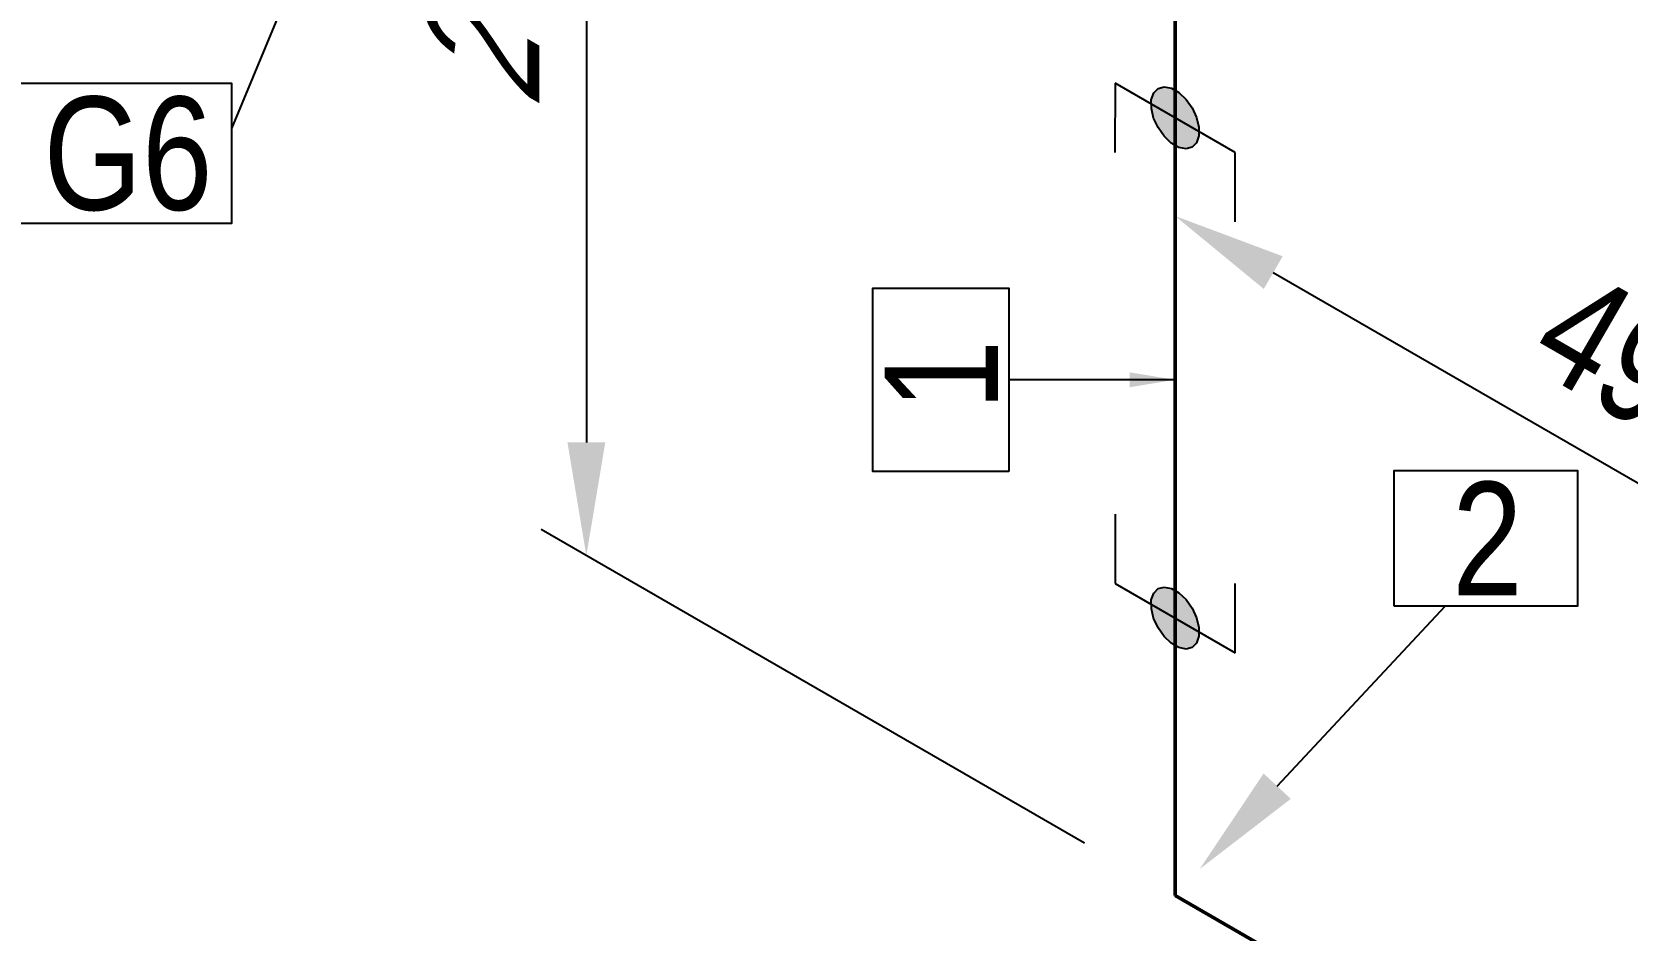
# Model space of a CAD drawing. Header units: millimetres. Extents: x 0 to 594, y 0 to 420.
# Drawn here: x 174.94 to 210.14, y 328.99 to 348.82 of the extents above; entities that cross this region are included whole.
import ezdxf
from ezdxf import colors
from ezdxf.entities.mleader import LeaderData, LeaderLine
from ezdxf.enums import TextEntityAlignment as Align
from ezdxf.math import Vec2, Vec3

# ---------------------------------------------------------------- set-up
doc = ezdxf.new("R2010")
doc.units = ezdxf.units.MM
doc.header["$LTSCALE"] = 0.25
for name, color, linetype in [('용접', 1, 'Continuous'), ('주석', 7, 'Continuous'), ('치수', 1, 'Continuous')]:
    doc.layers.add(name, color=color, linetype=linetype)
doc.layers.add('파이프 작은 보어', color=30, linetype='Continuous', lineweight=50)
doc.styles.add('AdskIsoAnnotation', font='arial.ttf', dxfattribs={"width": 0.8, "height": 1})
doc.styles.add('AdskIsoMetric', font='arial.ttf', dxfattribs={"width": 0.8, "height": 2.5})
doc.styles.add('AdskIsoMetric-30', font='arial.ttf', dxfattribs={"width": 0.8, "height": 2.5})
doc.styles.add('AdskIsoMetric30', font='arial.ttf', dxfattribs={"width": 0.8, "oblique": 30, "height": 2.5})
doc.styles.get("Standard").update_dxf_attribs({"font": 'arial.ttf'})
doc.dimstyles.new('AdskIsoMetric', dxfattribs={"dimtxt": 2.5, "dimasz": 2.5, "dimexe": 1, "dimexo": 2, "dimgap": 0.8, "dimtad": 1, "dimdec": 0, "dimrnd": 1, "dimzin": 0, "dimdsep": 46, "dimtxsty": 'AdskIsoMetric', "dimcen": 0, "dimclrt": 7, "dimadec": 0, "dimazin": 0, "dimtfac": 1, "dimtdec": 0, "dimtmove": 1, "dimatfit": 3, "dimfxl": 0, "dimfrac": 2, "dimtolj": 1, "dimtzin": 0, "dimarcsym": 0})

# ---------------------------------------------------------------- blocks, each defined once
blk = doc.blocks.new('*D84')
at = {"layer": 'Defpoints', "color": 0}
for p in [(220.417, 333.066), (200.166, 329.758), (220.417, 318.066)]:
    blk.add_point(p, dxfattribs=at)
at = {"layer": '치수', "color": 0, "lineweight": -2}
for p, q in [((202.331, 343.508), (218.252, 334.316)), ((220.417, 320.376), (220.417, 334.221))]:
    blk.add_line(p, q, dxfattribs=at)
at = {"layer": '치수', "color": 0}
for points in [[(202.54, 343.869), (202.123, 343.147), (200.166, 344.758)], [(218.46, 334.677), (218.044, 333.956), (220.417, 333.066)]]:
    blk.add_solid(points, dxfattribs=at)
at = {"layer": '치수', "color": 7, "insert": (210.512, 341.402), "char_height": 2.5, "attachment_point": 5, "rotation": 330, "style": 'AdskIsoMetric-30'}
blk.add_mtext('\\A1;499', dxfattribs=at)
blk = doc.blocks.new('*D85')
at = {"layer": 'Defpoints', "color": 0}
for p in [(200.166, 353.049), (187.176, 337.258), (200.166, 329.758)]:
    blk.add_point(p, dxfattribs=at)
at = {"layer": '치수', "color": 0, "lineweight": -2}
for p, q in [((187.176, 358.049), (187.176, 339.758)), ((198.166, 330.913), (186.176, 337.836))]:
    blk.add_line(p, q, dxfattribs=at)
at = {"layer": '치수', "color": 0}
for points in [[(186.759, 358.049), (187.593, 358.049), (187.176, 360.549)], [(186.759, 339.758), (187.593, 339.758), (187.176, 337.258)]]:
    blk.add_solid(points, dxfattribs=at)
at = {"layer": '치수', "color": 7, "insert": (184.91, 350.212), "char_height": 2.5, "attachment_point": 5, "rotation": 90, "style": 'AdskIsoMetric30'}
blk.add_mtext('\\A1;2057', dxfattribs=at)
blk = doc.blocks.new('엘보우-5-Iso2DSkew180')
at = {"color": 0, "linetype": 'ByBlock', "lineweight": -2, "extrusion": (-0.707107, -0.408248, 0.57735)}
for p, q in [((0, 6.124), (0, 0)), ((0, 0), (5.303, -3.062)), ((0, 0), (0, 0))]:
    blk.add_line(p, q, dxfattribs=at)
blk = doc.blocks.new('엘보우-21-Iso2DSkew90')
at = {"color": 0, "linetype": 'ByBlock', "lineweight": -2, "extrusion": (0.707107, 0.408248, -0.57735)}
for p, q in [((-5.303, 3.062), (0, 0)), ((0, 0), (0, -6.124)), ((0, 0), (0, 0))]:
    blk.add_line(p, q, dxfattribs=at)
blk = doc.blocks.new('SocketWeld-2-IsoLeft')
blk.add_hatch(color=256).paths.add_polyline_path([(0.0405, 0.017), (0.0406, 0.0168), (0.0407, 0.0166), (0.0409, 0.0165), (0.041, 0.0163), (0.0412, 0.0161), (0.0413, 0.016), (0.0415, 0.0158), (0.0416, 0.0157), (0.0418, 0.0155), (0.0419, 0.0153), (0.042, 0.0152), (0.0422, 0.015), (0.0423, 0.0148), (0.0425, 0.0147), (0.0426, 0.0145), (0.0428, 0.0143), (0.0429, 0.0142), (0.0431, 0.014), (0.0432, 0.0138), (0.0433, 0.0137), (0.0435, 0.0135), (0.0436, 0.0134), (0.0438, 0.0132), (0.0439, 0.013), (0.0441, 0.0129), (0.0442, 0.0127), (0.0444, 0.0125), (0.0445, 0.0124), (0.0447, 0.0122), (0.0448, 0.012), (0.0449, 0.0119), (0.0451, 0.0117), (0.0452, 0.0115), (0.0454, 0.0114), (0.0455, 0.0112), (0.0457, 0.0111), (0.0458, 0.0109), (0.046, 0.0107), (0.0461, 0.0106), (0.0462, 0.0104), (0.0464, 0.0102), (0.0465, 0.0101), (0.0467, 0.0099), (0.0468, 0.0097), (0.047, 0.0096), (0.0471, 0.0094), (0.0473, 0.0092), (0.0474, 0.0091), (0.0476, 0.0089), (0.0476, 0.0089), (0.0476, 0.0087), (0.0477, 0.0086), (0.0477, 0.0084), (0.0478, 0.0082), (0.0478, 0.008), (0.0479, 0.0078), (0.0479, 0.0076), (0.048, 0.0075), (0.048, 0.0073), (0.0481, 0.0071), (0.0481, 0.0069), (0.0482, 0.0067), (0.0482, 0.0066), (0.0483, 0.0064), (0.0483, 0.0062), (0.0484, 0.006), (0.0484, 0.0058), (0.0485, 0.0056), (0.0485, 0.0055), (0.0486, 0.0053), (0.0486, 0.0051), (0.0487, 0.0049), (0.0487, 0.0047), (0.0488, 0.0046), (0.0488, 0.0044), (0.0489, 0.0042), (0.0489, 0.004), (0.049, 0.0038), (0.049, 0.0036), (0.0491, 0.0035), (0.0491, 0.0033), (0.0492, 0.0031), (0.0492, 0.0029), (0.0493, 0.0027), (0.0493, 0.0025), (0.0494, 0.0024), (0.0494, 0.0022), (0.0495, 0.002), (0.0495, 0.0018), (0.0496, 0.0016), (0.0496, 0.0015), (0.0497, 0.0013), (0.0497, 0.0011), (0.0498, 0.0009), (0.0498, 0.0007), (0.0499, 0.0005), (0.0499, 0.0004), (0.05, 0.0002), (0.05, 0), (0.05, 0), (0.05, -0.0002), (0.0499, -0.0004), (0.0499, -0.0005), (0.0498, -0.0007), (0.0498, -0.0009), (0.0497, -0.0011), (0.0497, -0.0013), (0.0496, -0.0015), (0.0496, -0.0016), (0.0495, -0.0018), (0.0495, -0.002), (0.0494, -0.0022), (0.0494, -0.0024), (0.0493, -0.0025), (0.0493, -0.0027), (0.0492, -0.0029), (0.0492, -0.0031), (0.0491, -0.0033), (0.0491, -0.0035), (0.049, -0.0036), (0.049, -0.0038), (0.0489, -0.004), (0.0489, -0.0042), (0.0488, -0.0044), (0.0488, -0.0046), (0.0487, -0.0047), (0.0487, -0.0049), (0.0486, -0.0051), (0.0486, -0.0053), (0.0485, -0.0055), (0.0485, -0.0056), (0.0484, -0.0058), (0.0484, -0.006), (0.0483, -0.0062), (0.0483, -0.0064), (0.0482, -0.0066), (0.0482, -0.0067), (0.0481, -0.0069), (0.0481, -0.0071), (0.048, -0.0073), (0.048, -0.0075), (0.0479, -0.0076), (0.0479, -0.0078), (0.0478, -0.008), (0.0478, -0.0082), (0.0477, -0.0084), (0.0477, -0.0086), (0.0476, -0.0087), (0.0476, -0.0089), (0.0476, -0.0089), (0.0474, -0.0091), (0.0473, -0.0092), (0.0471, -0.0094), (0.047, -0.0096), (0.0468, -0.0097), (0.0467, -0.0099), (0.0465, -0.0101), (0.0464, -0.0102), (0.0462, -0.0104), (0.0461, -0.0106), (0.046, -0.0107), (0.0458, -0.0109), (0.0457, -0.0111), (0.0455, -0.0112), (0.0454, -0.0114), (0.0452, -0.0115), (0.0451, -0.0117), (0.0449, -0.0119), (0.0448, -0.012), (0.0447, -0.0122), (0.0445, -0.0124), (0.0444, -0.0125), (0.0442, -0.0127), (0.0441, -0.0129), (0.0439, -0.013), (0.0438, -0.0132), (0.0436, -0.0134), (0.0435, -0.0135), (0.0433, -0.0137), (0.0432, -0.0138), (0.0431, -0.014), (0.0429, -0.0142), (0.0428, -0.0143), (0.0426, -0.0145), (0.0425, -0.0147), (0.0423, -0.0148), (0.0422, -0.015), (0.042, -0.0152), (0.0419, -0.0153), (0.0418, -0.0155), (0.0416, -0.0157), (0.0415, -0.0158), (0.0413, -0.016), (0.0412, -0.0161), (0.041, -0.0163), (0.0409, -0.0165), (0.0407, -0.0166), (0.0406, -0.0168), (0.0405, -0.017), (0.0405, -0.017), (0.0402, -0.0171), (0.04, -0.0172), (0.0398, -0.0174), (0.0395, -0.0175), (0.0393, -0.0176), (0.0391, -0.0177), (0.0389, -0.0179), (0.0386, -0.018), (0.0384, -0.0181), (0.0382, -0.0183), (0.038, -0.0184), (0.0377, -0.0185), (0.0375, -0.0187), (0.0373, -0.0188), (0.0371, -0.0189), (0.0368, -0.0191), (0.0366, -0.0192), (0.0364, -0.0193), (0.0362, -0.0194), (0.0359, -0.0196), (0.0357, -0.0197), (0.0355, -0.0198), (0.0353, -0.02), (0.035, -0.0201), (0.0348, -0.0202), (0.0346, -0.0204), (0.0344, -0.0205), (0.0341, -0.0206), (0.0339, -0.0207), (0.0337, -0.0209), (0.0335, -0.021), (0.0332, -0.0211), (0.033, -0.0213), (0.0328, -0.0214), (0.0325, -0.0215), (0.0323, -0.0217), (0.0321, -0.0218), (0.0319, -0.0219), (0.0316, -0.0221), (0.0314, -0.0222), (0.0312, -0.0223), (0.031, -0.0224), (0.0307, -0.0226), (0.0305, -0.0227), (0.0303, -0.0228), (0.0301, -0.023), (0.0298, -0.0231), (0.0296, -0.0232), (0.0294, -0.0234), (0.0294, -0.0234), (0.0291, -0.0234), (0.0288, -0.0235), (0.0285, -0.0236), (0.0283, -0.0237), (0.028, -0.0238), (0.0277, -0.0239), (0.0274, -0.0239), (0.0271, -0.024), (0.0268, -0.0241), (0.0265, -0.0242), (0.0263, -0.0243), (0.026, -0.0244), (0.0257, -0.0244), (0.0254, -0.0245), (0.0251, -0.0246), (0.0248, -0.0247), (0.0246, -0.0248), (0.0243, -0.0249), (0.024, -0.0249), (0.0237, -0.025), (0.0234, -0.0251), (0.0231, -0.0252), (0.0228, -0.0253), (0.0226, -0.0254), (0.0223, -0.0254), (0.022, -0.0255), (0.0217, -0.0256), (0.0214, -0.0257), (0.0211, -0.0258), (0.0209, -0.0259), (0.0206, -0.0259), (0.0203, -0.026), (0.02, -0.0261), (0.0197, -0.0262), (0.0194, -0.0263), (0.0191, -0.0264), (0.0189, -0.0265), (0.0186, -0.0265), (0.0183, -0.0266), (0.018, -0.0267), (0.0177, -0.0268), (0.0174, -0.0269), (0.0172, -0.027), (0.0169, -0.027), (0.0166, -0.0271), (0.0163, -0.0272), (0.016, -0.0273), (0.0157, -0.0274), (0.0155, -0.0275), (0.0155, -0.0275), (0.0151, -0.0275), (0.0148, -0.0275), (0.0145, -0.0275), (0.0142, -0.0276), (0.0139, -0.0276), (0.0136, -0.0276), (0.0132, -0.0277), (0.0129, -0.0277), (0.0126, -0.0277), (0.0123, -0.0277), (0.012, -0.0278), (0.0117, -0.0278), (0.0114, -0.0278), (0.011, -0.0279), (0.0107, -0.0279), (0.0104, -0.0279), (0.0101, -0.0279), (0.0098, -0.028), (0.0095, -0.028), (0.0091, -0.028), (0.0088, -0.0281), (0.0085, -0.0281), (0.0082, -0.0281), (0.0079, -0.0281), (0.0076, -0.0282), (0.0073, -0.0282), (0.0069, -0.0282), (0.0066, -0.0283), (0.0063, -0.0283), (0.006, -0.0283), (0.0057, -0.0283), (0.0054, -0.0284), (0.005, -0.0284), (0.0047, -0.0284), (0.0044, -0.0285), (0.0041, -0.0285), (0.0038, -0.0285), (0.0035, -0.0286), (0.0032, -0.0286), (0.0028, -0.0286), (0.0025, -0.0286), (0.0022, -0.0287), (0.0019, -0.0287), (0.0016, -0.0287), (0.0013, -0.0288), (0.0009, -0.0288), (0.0006, -0.0288), (0.0003, -0.0288), (0, -0.0289), (0, -0.0289), (-0.0003, -0.0288), (-0.0006, -0.0288), (-0.0009, -0.0288), (-0.0013, -0.0288), (-0.0016, -0.0287), (-0.0019, -0.0287), (-0.0022, -0.0287), (-0.0025, -0.0286), (-0.0028, -0.0286), (-0.0032, -0.0286), (-0.0035, -0.0286), (-0.0038, -0.0285), (-0.0041, -0.0285), (-0.0044, -0.0285), (-0.0047, -0.0284), (-0.005, -0.0284), (-0.0054, -0.0284), (-0.0057, -0.0283), (-0.006, -0.0283), (-0.0063, -0.0283), (-0.0066, -0.0283), (-0.0069, -0.0282), (-0.0073, -0.0282), (-0.0076, -0.0282), (-0.0079, -0.0281), (-0.0082, -0.0281), (-0.0085, -0.0281), (-0.0088, -0.0281), (-0.0091, -0.028), (-0.0095, -0.028), (-0.0098, -0.028), (-0.0101, -0.0279), (-0.0104, -0.0279), (-0.0107, -0.0279), (-0.011, -0.0279), (-0.0114, -0.0278), (-0.0117, -0.0278), (-0.012, -0.0278), (-0.0123, -0.0277), (-0.0126, -0.0277), (-0.0129, -0.0277), (-0.0132, -0.0277), (-0.0136, -0.0276), (-0.0139, -0.0276), (-0.0142, -0.0276), (-0.0145, -0.0275), (-0.0148, -0.0275), (-0.0151, -0.0275), (-0.0155, -0.0275), (-0.0155, -0.0275), (-0.0157, -0.0274), (-0.016, -0.0273), (-0.0163, -0.0272), (-0.0166, -0.0271), (-0.0169, -0.027), (-0.0172, -0.027), (-0.0174, -0.0269), (-0.0177, -0.0268), (-0.018, -0.0267), (-0.0183, -0.0266), (-0.0186, -0.0265), (-0.0189, -0.0265), (-0.0191, -0.0264), (-0.0194, -0.0263), (-0.0197, -0.0262), (-0.02, -0.0261), (-0.0203, -0.026), (-0.0206, -0.0259), (-0.0209, -0.0259), (-0.0211, -0.0258), (-0.0214, -0.0257), (-0.0217, -0.0256), (-0.022, -0.0255), (-0.0223, -0.0254), (-0.0226, -0.0254), (-0.0228, -0.0253), (-0.0231, -0.0252), (-0.0234, -0.0251), (-0.0237, -0.025), (-0.024, -0.0249), (-0.0243, -0.0249), (-0.0246, -0.0248), (-0.0248, -0.0247), (-0.0251, -0.0246), (-0.0254, -0.0245), (-0.0257, -0.0244), (-0.026, -0.0244), (-0.0263, -0.0243), (-0.0265, -0.0242), (-0.0268, -0.0241), (-0.0271, -0.024), (-0.0274, -0.0239), (-0.0277, -0.0239), (-0.028, -0.0238), (-0.0283, -0.0237), (-0.0285, -0.0236), (-0.0288, -0.0235), (-0.0291, -0.0234), (-0.0294, -0.0234), (-0.0294, -0.0234), (-0.0296, -0.0232), (-0.0298, -0.0231), (-0.0301, -0.023), (-0.0303, -0.0228), (-0.0305, -0.0227), (-0.0307, -0.0226), (-0.031, -0.0224), (-0.0312, -0.0223), (-0.0314, -0.0222), (-0.0316, -0.0221), (-0.0319, -0.0219), (-0.0321, -0.0218), (-0.0323, -0.0217), (-0.0325, -0.0215), (-0.0328, -0.0214), (-0.033, -0.0213), (-0.0332, -0.0211), (-0.0335, -0.021), (-0.0337, -0.0209), (-0.0339, -0.0207), (-0.0341, -0.0206), (-0.0344, -0.0205), (-0.0346, -0.0204), (-0.0348, -0.0202), (-0.035, -0.0201), (-0.0353, -0.02), (-0.0355, -0.0198), (-0.0357, -0.0197), (-0.0359, -0.0196), (-0.0362, -0.0194), (-0.0364, -0.0193), (-0.0366, -0.0192), (-0.0368, -0.0191), (-0.0371, -0.0189), (-0.0373, -0.0188), (-0.0375, -0.0187), (-0.0377, -0.0185), (-0.038, -0.0184), (-0.0382, -0.0183), (-0.0384, -0.0181), (-0.0386, -0.018), (-0.0389, -0.0179), (-0.0391, -0.0177), (-0.0393, -0.0176), (-0.0395, -0.0175), (-0.0398, -0.0174), (-0.04, -0.0172), (-0.0402, -0.0171), (-0.0405, -0.017), (-0.0405, -0.017), (-0.0406, -0.0168), (-0.0407, -0.0166), (-0.0409, -0.0165), (-0.041, -0.0163), (-0.0412, -0.0161), (-0.0413, -0.016), (-0.0415, -0.0158), (-0.0416, -0.0157), (-0.0418, -0.0155), (-0.0419, -0.0153), (-0.042, -0.0152), (-0.0422, -0.015), (-0.0423, -0.0148), (-0.0425, -0.0147), (-0.0426, -0.0145), (-0.0428, -0.0143), (-0.0429, -0.0142), (-0.0431, -0.014), (-0.0432, -0.0138), (-0.0433, -0.0137), (-0.0435, -0.0135), (-0.0436, -0.0134), (-0.0438, -0.0132), (-0.0439, -0.013), (-0.0441, -0.0129), (-0.0442, -0.0127), (-0.0444, -0.0125), (-0.0445, -0.0124), (-0.0447, -0.0122), (-0.0448, -0.012), (-0.0449, -0.0119), (-0.0451, -0.0117), (-0.0452, -0.0115), (-0.0454, -0.0114), (-0.0455, -0.0112), (-0.0457, -0.0111), (-0.0458, -0.0109), (-0.046, -0.0107), (-0.0461, -0.0106), (-0.0462, -0.0104), (-0.0464, -0.0102), (-0.0465, -0.0101), (-0.0467, -0.0099), (-0.0468, -0.0097), (-0.047, -0.0096), (-0.0471, -0.0094), (-0.0473, -0.0092), (-0.0474, -0.0091), (-0.0476, -0.0089), (-0.0476, -0.0089), (-0.0476, -0.0087), (-0.0477, -0.0086), (-0.0477, -0.0084), (-0.0478, -0.0082), (-0.0478, -0.008), (-0.0479, -0.0078), (-0.0479, -0.0076), (-0.048, -0.0075), (-0.048, -0.0073), (-0.0481, -0.0071), (-0.0481, -0.0069), (-0.0482, -0.0067), (-0.0482, -0.0066), (-0.0483, -0.0064), (-0.0483, -0.0062), (-0.0484, -0.006), (-0.0484, -0.0058), (-0.0485, -0.0056), (-0.0485, -0.0055), (-0.0486, -0.0053), (-0.0486, -0.0051), (-0.0487, -0.0049), (-0.0487, -0.0047), (-0.0488, -0.0046), (-0.0488, -0.0044), (-0.0489, -0.0042), (-0.0489, -0.004), (-0.049, -0.0038), (-0.049, -0.0036), (-0.0491, -0.0035), (-0.0491, -0.0033), (-0.0492, -0.0031), (-0.0492, -0.0029), (-0.0493, -0.0027), (-0.0493, -0.0025), (-0.0494, -0.0024), (-0.0494, -0.0022), (-0.0495, -0.002), (-0.0495, -0.0018), (-0.0496, -0.0016), (-0.0496, -0.0015), (-0.0497, -0.0013), (-0.0497, -0.0011), (-0.0498, -0.0009), (-0.0498, -0.0007), (-0.0499, -0.0005), (-0.0499, -0.0004), (-0.05, -0.0002), (-0.05, 0), (-0.05, 0), (-0.05, 0.0002), (-0.0499, 0.0004), (-0.0499, 0.0005), (-0.0498, 0.0007), (-0.0498, 0.0009), (-0.0497, 0.0011), (-0.0497, 0.0013), (-0.0496, 0.0015), (-0.0496, 0.0016), (-0.0495, 0.0018), (-0.0495, 0.002), (-0.0494, 0.0022), (-0.0494, 0.0024), (-0.0493, 0.0025), (-0.0493, 0.0027), (-0.0492, 0.0029), (-0.0492, 0.0031), (-0.0491, 0.0033), (-0.0491, 0.0035), (-0.049, 0.0036), (-0.049, 0.0038), (-0.0489, 0.004), (-0.0489, 0.0042), (-0.0488, 0.0044), (-0.0488, 0.0046), (-0.0487, 0.0047), (-0.0487, 0.0049), (-0.0486, 0.0051), (-0.0486, 0.0053), (-0.0485, 0.0055), (-0.0485, 0.0056), (-0.0484, 0.0058), (-0.0484, 0.006), (-0.0483, 0.0062), (-0.0483, 0.0064), (-0.0482, 0.0066), (-0.0482, 0.0067), (-0.0481, 0.0069), (-0.0481, 0.0071), (-0.048, 0.0073), (-0.048, 0.0075), (-0.0479, 0.0076), (-0.0479, 0.0078), (-0.0478, 0.008), (-0.0478, 0.0082), (-0.0477, 0.0084), (-0.0477, 0.0086), (-0.0476, 0.0087), (-0.0476, 0.0089), (-0.0476, 0.0089), (-0.0474, 0.0091), (-0.0473, 0.0092), (-0.0471, 0.0094), (-0.047, 0.0096), (-0.0468, 0.0097), (-0.0467, 0.0099), (-0.0465, 0.0101), (-0.0464, 0.0102), (-0.0462, 0.0104), (-0.0461, 0.0106), (-0.046, 0.0107), (-0.0458, 0.0109), (-0.0457, 0.0111), (-0.0455, 0.0112), (-0.0454, 0.0114), (-0.0452, 0.0115), (-0.0451, 0.0117), (-0.0449, 0.0119), (-0.0448, 0.012), (-0.0447, 0.0122), (-0.0445, 0.0124), (-0.0444, 0.0125), (-0.0442, 0.0127), (-0.0441, 0.0129), (-0.0439, 0.013), (-0.0438, 0.0132), (-0.0436, 0.0134), (-0.0435, 0.0135), (-0.0433, 0.0137), (-0.0432, 0.0138), (-0.0431, 0.014), (-0.0429, 0.0142), (-0.0428, 0.0143), (-0.0426, 0.0145), (-0.0425, 0.0147), (-0.0423, 0.0148), (-0.0422, 0.015), (-0.042, 0.0152), (-0.0419, 0.0153), (-0.0418, 0.0155), (-0.0416, 0.0157), (-0.0415, 0.0158), (-0.0413, 0.016), (-0.0412, 0.0161), (-0.041, 0.0163), (-0.0409, 0.0165), (-0.0407, 0.0166), (-0.0406, 0.0168), (-0.0405, 0.017), (-0.0405, 0.017), (-0.0402, 0.0171), (-0.04, 0.0172), (-0.0398, 0.0174), (-0.0395, 0.0175), (-0.0393, 0.0176), (-0.0391, 0.0177), (-0.0389, 0.0179), (-0.0386, 0.018), (-0.0384, 0.0181), (-0.0382, 0.0183), (-0.038, 0.0184), (-0.0377, 0.0185), (-0.0375, 0.0187), (-0.0373, 0.0188), (-0.0371, 0.0189), (-0.0368, 0.0191), (-0.0366, 0.0192), (-0.0364, 0.0193), (-0.0362, 0.0194), (-0.0359, 0.0196), (-0.0357, 0.0197), (-0.0355, 0.0198), (-0.0353, 0.02), (-0.035, 0.0201), (-0.0348, 0.0202), (-0.0346, 0.0204), (-0.0344, 0.0205), (-0.0341, 0.0206), (-0.0339, 0.0207), (-0.0337, 0.0209), (-0.0335, 0.021), (-0.0332, 0.0211), (-0.033, 0.0213), (-0.0328, 0.0214), (-0.0325, 0.0215), (-0.0323, 0.0217), (-0.0321, 0.0218), (-0.0319, 0.0219), (-0.0316, 0.0221), (-0.0314, 0.0222), (-0.0312, 0.0223), (-0.031, 0.0224), (-0.0307, 0.0226), (-0.0305, 0.0227), (-0.0303, 0.0228), (-0.0301, 0.023), (-0.0298, 0.0231), (-0.0296, 0.0232), (-0.0294, 0.0234), (-0.0294, 0.0234), (-0.0291, 0.0234), (-0.0288, 0.0235), (-0.0285, 0.0236), (-0.0283, 0.0237), (-0.028, 0.0238), (-0.0277, 0.0239), (-0.0274, 0.0239), (-0.0271, 0.024), (-0.0268, 0.0241), (-0.0265, 0.0242), (-0.0263, 0.0243), (-0.026, 0.0244), (-0.0257, 0.0244), (-0.0254, 0.0245), (-0.0251, 0.0246), (-0.0248, 0.0247), (-0.0246, 0.0248), (-0.0243, 0.0249), (-0.024, 0.0249), (-0.0237, 0.025), (-0.0234, 0.0251), (-0.0231, 0.0252), (-0.0228, 0.0253), (-0.0226, 0.0254), (-0.0223, 0.0254), (-0.022, 0.0255), (-0.0217, 0.0256), (-0.0214, 0.0257), (-0.0211, 0.0258), (-0.0209, 0.0259), (-0.0206, 0.0259), (-0.0203, 0.026), (-0.02, 0.0261), (-0.0197, 0.0262), (-0.0194, 0.0263), (-0.0191, 0.0264), (-0.0189, 0.0265), (-0.0186, 0.0265), (-0.0183, 0.0266), (-0.018, 0.0267), (-0.0177, 0.0268), (-0.0174, 0.0269), (-0.0172, 0.027), (-0.0169, 0.027), (-0.0166, 0.0271), (-0.0163, 0.0272), (-0.016, 0.0273), (-0.0157, 0.0274), (-0.0155, 0.0275), (-0.0155, 0.0275), (-0.0151, 0.0275), (-0.0148, 0.0275), (-0.0145, 0.0275), (-0.0142, 0.0276), (-0.0139, 0.0276), (-0.0136, 0.0276), (-0.0132, 0.0277), (-0.0129, 0.0277), (-0.0126, 0.0277), (-0.0123, 0.0277), (-0.012, 0.0278), (-0.0117, 0.0278), (-0.0114, 0.0278), (-0.011, 0.0279), (-0.0107, 0.0279), (-0.0104, 0.0279), (-0.0101, 0.0279), (-0.0098, 0.028), (-0.0095, 0.028), (-0.0091, 0.028), (-0.0088, 0.0281), (-0.0085, 0.0281), (-0.0082, 0.0281), (-0.0079, 0.0281), (-0.0076, 0.0282), (-0.0073, 0.0282), (-0.0069, 0.0282), (-0.0066, 0.0283), (-0.0063, 0.0283), (-0.006, 0.0283), (-0.0057, 0.0283), (-0.0054, 0.0284), (-0.005, 0.0284), (-0.0047, 0.0284), (-0.0044, 0.0285), (-0.0041, 0.0285), (-0.0038, 0.0285), (-0.0035, 0.0286), (-0.0032, 0.0286), (-0.0028, 0.0286), (-0.0025, 0.0286), (-0.0022, 0.0287), (-0.0019, 0.0287), (-0.0016, 0.0287), (-0.0013, 0.0288), (-0.0009, 0.0288), (-0.0006, 0.0288), (-0.0003, 0.0288), (0, 0.0289), (0, 0.0289), (0.0003, 0.0288), (0.0006, 0.0288), (0.0009, 0.0288), (0.0013, 0.0288), (0.0016, 0.0287), (0.0019, 0.0287), (0.0022, 0.0287), (0.0025, 0.0286), (0.0028, 0.0286), (0.0032, 0.0286), (0.0035, 0.0286), (0.0038, 0.0285), (0.0041, 0.0285), (0.0044, 0.0285), (0.0047, 0.0284), (0.005, 0.0284), (0.0054, 0.0284), (0.0057, 0.0283), (0.006, 0.0283), (0.0063, 0.0283), (0.0066, 0.0283), (0.0069, 0.0282), (0.0073, 0.0282), (0.0076, 0.0282), (0.0079, 0.0281), (0.0082, 0.0281), (0.0085, 0.0281), (0.0088, 0.0281), (0.0091, 0.028), (0.0095, 0.028), (0.0098, 0.028), (0.0101, 0.0279), (0.0104, 0.0279), (0.0107, 0.0279), (0.011, 0.0279), (0.0114, 0.0278), (0.0117, 0.0278), (0.012, 0.0278), (0.0123, 0.0277), (0.0126, 0.0277), (0.0129, 0.0277), (0.0132, 0.0277), (0.0136, 0.0276), (0.0139, 0.0276), (0.0142, 0.0276), (0.0145, 0.0275), (0.0148, 0.0275), (0.0151, 0.0275), (0.0155, 0.0275), (0.0155, 0.0275), (0.0157, 0.0274), (0.016, 0.0273), (0.0163, 0.0272), (0.0166, 0.0271), (0.0169, 0.027), (0.0172, 0.027), (0.0174, 0.0269), (0.0177, 0.0268), (0.018, 0.0267), (0.0183, 0.0266), (0.0186, 0.0265), (0.0189, 0.0265), (0.0191, 0.0264), (0.0194, 0.0263), (0.0197, 0.0262), (0.02, 0.0261), (0.0203, 0.026), (0.0206, 0.0259), (0.0209, 0.0259), (0.0211, 0.0258), (0.0214, 0.0257), (0.0217, 0.0256), (0.022, 0.0255), (0.0223, 0.0254), (0.0226, 0.0254), (0.0228, 0.0253), (0.0231, 0.0252), (0.0234, 0.0251), (0.0237, 0.025), (0.024, 0.0249), (0.0243, 0.0249), (0.0246, 0.0248), (0.0248, 0.0247), (0.0251, 0.0246), (0.0254, 0.0245), (0.0257, 0.0244), (0.026, 0.0244), (0.0263, 0.0243), (0.0265, 0.0242), (0.0268, 0.0241), (0.0271, 0.024), (0.0274, 0.0239), (0.0277, 0.0239), (0.028, 0.0238), (0.0283, 0.0237), (0.0285, 0.0236), (0.0288, 0.0235), (0.0291, 0.0234), (0.0294, 0.0234), (0.0294, 0.0234), (0.0296, 0.0232), (0.0298, 0.0231), (0.0301, 0.023), (0.0303, 0.0228), (0.0305, 0.0227), (0.0307, 0.0226), (0.031, 0.0224), (0.0312, 0.0223), (0.0314, 0.0222), (0.0316, 0.0221), (0.0319, 0.0219), (0.0321, 0.0218), (0.0323, 0.0217), (0.0325, 0.0215), (0.0328, 0.0214), (0.033, 0.0213), (0.0332, 0.0211), (0.0335, 0.021), (0.0337, 0.0209), (0.0339, 0.0207), (0.0341, 0.0206), (0.0344, 0.0205), (0.0346, 0.0204), (0.0348, 0.0202), (0.035, 0.0201), (0.0353, 0.02), (0.0355, 0.0198), (0.0357, 0.0197), (0.0359, 0.0196), (0.0362, 0.0194), (0.0364, 0.0193), (0.0366, 0.0192), (0.0368, 0.0191), (0.0371, 0.0189), (0.0373, 0.0188), (0.0375, 0.0187), (0.0377, 0.0185), (0.038, 0.0184), (0.0382, 0.0183), (0.0384, 0.0181), (0.0386, 0.018), (0.0389, 0.0179), (0.0391, 0.0177), (0.0393, 0.0176), (0.0395, 0.0175), (0.0398, 0.0174), (0.04, 0.0172), (0.0402, 0.0171)], flags=0)
at = {"color": 0, "linetype": 'ByBlock', "lineweight": -2, "extrusion": (0, -0.816497, -0.57735)}
for p, q in [((0.0884, 0.051), (0, 0.1021)), ((-0.0884, -0.051), (0.0884, 0.051)), ((-0.0294, 0.0234), (-0.0155, 0.0275)), ((-0.0155, 0.0275), (0, 0.0289)), ((0, 0.0289), (0.0155, 0.0275)), ((0.0155, 0.0275), (0.0294, 0.0234)), ((-0.1768, 0), (-0.0884, -0.051)), ((-0.05, 0), (-0.0476, 0.0089)), ((-0.0476, -0.0089), (-0.05, 0)), ((-0.0476, 0.0089), (-0.0405, 0.017)), ((-0.0405, 0.017), (-0.0294, 0.0234)), ((0.0294, 0.0234), (0.0405, 0.017)), ((0.0405, 0.017), (0.0476, 0.0089)), ((0.0476, 0.0089), (0.05, 0)), ((-0.0405, -0.017), (-0.0476, -0.0089)), ((-0.0294, -0.0234), (-0.0405, -0.017)), ((-0.0155, -0.0275), (-0.0294, -0.0234)), ((0.0294, -0.0234), (0.0155, -0.0275)), ((0.0405, -0.017), (0.0294, -0.0234)), ((0.0476, -0.0089), (0.0405, -0.017)), ((0.05, 0), (0.0476, -0.0089)), ((0, -0.0289), (-0.0155, -0.0275)), ((0.0155, -0.0275), (0, -0.0289))]:
    blk.add_line(p, q, dxfattribs=at)
blk = doc.blocks.new('AnnoRect')
at = {"color": 0, "linetype": 'ByBlock', "lineweight": -2}
blk.add_wipeout([(-0.8095, -0.6), (-0.8095, 0.6), (0.8095, 0.6), (0.8095, -0.6)], dxfattribs=at)
blk.add_lwpolyline([(-0.8095, -0.6), (-0.8095, 0.6), (0.8095, 0.6), (0.8095, -0.6)], close=True, dxfattribs=at)
at = {"color": 0, "linetype": 'ByBlock', "lineweight": -2, "style": 'AdskIsoAnnotation', "width": 0.8}
blk.add_attdef('XX', text='', height=1, dxfattribs=at).set_placement((0, 0), align=Align.MIDDLE_CENTER)

msp = doc.modelspace()

# ---------------------------------------------------------------- linework, layer by layer
at = {"layer": '파이프 작은 보어'}
msp.add_lwpolyline([(200.1664, 346.9254), (200.1664, 335.8819)], dxfattribs=at)

# ---------------------------------------------------------------- block references
at = {"layer": '용접', "xscale": 15, "yscale": 15, "zscale": 15}
for p, rotation in [((200.1664, 346.9254), 120.0000000042779), ((200.1664, 335.8819), 300.0000000042779)]:
    msp.add_blockref('SocketWeld-2-IsoLeft', p, dxfattribs=dict(at, rotation=rotation))
at = {"layer": '파이프 작은 보어'}
for name, p in [('엘보우-21-Iso2DSkew90', (200.1664, 353.0491)), ('엘보우-5-Iso2DSkew180', (200.1664, 329.7582))]:
    msp.add_blockref(name, p, dxfattribs=at)

# ---------------------------------------------------------------- dimensions: what is measured, and where the dimension line sits
at = {"layer": '치수'}
for base, p1, p2, angle, text, override, picture, middle in [((187.176, 337.2582), (200.1664, 353.0491), (200.1664, 329.7582), 270, '2057', {"dimtad": 0, "dimlfac": 88.331928, "dimtxsty": 'AdskIsoMetric30', "dimse1": 1, "dimse2": 0, "dimsd1": 0, "dimsd2": 0, "dimtmove": 1}, '*D85', (184.9097, 350.2121)), ((220.417, 333.0665), (200.1664, 329.7582), (220.417, 318.0665), 330, '499', {"dimtad": 0, "dimlfac": 21.327967, "dimtxsty": 'AdskIsoMetric-30', "dimse1": 1, "dimse2": 0, "dimsd1": 0, "dimsd2": 0, "dimtmove": 1}, '*D84', (210.5117, 341.4022))]:
    dim = msp.add_linear_dim(base=base, p1=p1, p2=p2, angle=angle, text=text, dimstyle='AdskIsoMetric', override=override, dxfattribs=at)
    dim.commit()
    dim.dimension.update_dxf_attribs({"geometry": picture, "text_midpoint": middle, "dimtype": 160})

# ---------------------------------------------------------------- leaders
at = {"layer": '주석'}
ml = msp.add_multileader_mtext('Standard', dxfattribs=at)
ml.set_content('')
ml.set_leader_properties()
ml.build(insert=Vec2(0, 0))
ml.multileader.update_dxf_attribs({"dogleg_length": 0, "arrow_head_size": 2.5})
ctx = ml.context
ctx.base_point, ctx.arrow_head_size, ctx.plane_origin = Vec3(179.3499, 346.693), 2.5, Vec3(0, 13.1419)
notes = []
notes.append((ctx, [(0, (1, 1, 0), (179.3499, 346.693), (-1, 0), 0, [(0, [(184.8164, 359.9241)], 0, [])])]))
ctx.mtext, ml.multileader.dxf.content_type = None, 0
ml = msp.add_multileader_mtext('Standard', dxfattribs=at)
ml.set_content('')
ml.set_leader_properties()
ml.build(insert=Vec2(0, 0))
ml.multileader.update_dxf_attribs({"dogleg_length": 0, "arrow_head_size": 0})
ctx = ml.context
ctx.base_point, ctx.arrow_head_size, ctx.plane_origin = Vec3(196.5, 341.1419), 0, Vec3(0, 13.1419)
notes.append((ctx, [(0, (1, 1, 0), (196.5, 341.1419), (-1, 0), 0, [(0, [(200.1664, 341.1419)], 0, [])])]))
ctx.mtext, ml.multileader.dxf.content_type = None, 0
ml = msp.add_multileader_mtext('Standard', dxfattribs=at)
ml.set_content('')
ml.set_leader_properties()
ml.build(insert=Vec2(0, 0))
ml.multileader.update_dxf_attribs({"dogleg_length": 0, "arrow_head_size": 2.5})
ctx = ml.context
ctx.base_point, ctx.arrow_head_size, ctx.plane_origin = Vec3(206.125, 336.1419), 2.5, Vec3(0, 13.1419)
notes.append((ctx, [(0, (1, 1, 0), (206.125, 336.1419), (-1, 0), 0, [(0, [(200.7125, 330.3433)], 0, [])])]))
ctx.mtext, ml.multileader.dxf.content_type = None, 0
for ctx, leaders in notes:
    for number, flags, end, landing, length, lines in leaders:
        leader = LeaderData()
        leader.index, (leader.has_last_leader_line, leader.has_dogleg_vector, leader.attachment_direction) = number, flags
        leader.last_leader_point, leader.dogleg_vector, leader.dogleg_length = Vec3(end), Vec3(landing), length
        for number, points, colour, breaks in lines:
            line = LeaderLine()
            line.index, line.vertices, line.color, line.breaks = number, Vec3.list(points), colors.encode_raw_color(colour), breaks
            leader.lines.append(line)
        ctx.leaders.append(leader)

# ---------------------------------------------------------------- next in the draw order: block references
ref = msp.add_blockref('AnnoRect', (173, 346.1419), dxfattribs=dict(at, xscale=7.844095940959409, yscale=2.585266030013643, zscale=2.5))
ref.add_attrib('XX_001', 'F4 B5 G6', (166.9707, 344.8919), dxfattribs={"layer": '0', "color": 0, "linetype": 'ByBlock', "lineweight": -2, "height": 2.5, "style": 'AdskIsoAnnotation', "width": 0.8})
ref = msp.add_blockref('AnnoRect', (195, 341.1419), dxfattribs=dict(at, xscale=2.5, yscale=2.5, zscale=2.5, rotation=90.00000000828996))
ref.add_attrib('XX_001', '1', (196.2551, 340.4693), dxfattribs={"layer": '0', "color": 0, "linetype": 'ByBlock', "lineweight": -2, "height": 2.5, "rotation": 90, "style": 'AdskIsoAnnotation', "width": 0.8})
ref = msp.add_blockref('AnnoRect', (207.0238, 337.6419), dxfattribs=dict(at, xscale=2.5, yscale=2.5, zscale=2.5))
ref.add_attrib('XX_001', '2', (206.2796, 336.3867), dxfattribs={"layer": '0', "color": 0, "linetype": 'ByBlock', "lineweight": -2, "height": 2.5, "style": 'AdskIsoAnnotation', "width": 0.8})

doc.saveas('drawing.dxf')
